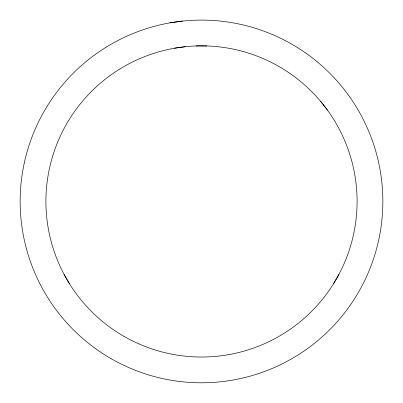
<?xml version="1.0" encoding="UTF-8"?>
<svg xmlns="http://www.w3.org/2000/svg" width="403" height="403" viewBox="0 0 403 403"><rect width="100%" height="100%" fill="white"/><g stroke="black" fill="none" stroke-linecap="round" stroke-linejoin="round"><path stroke-width="0.6" d="M333.447 283.893L338.878 274.488M170.011 22.85L182.544 21.087M174.484 48.219L185.234 46.708M196.07 45.947L206.93 45.947M320.687 101.435L327.377 109.989M64.122 274.488L69.553 283.893M110.825 358.499A181.35 181.35 0 0 0 382.85 201.445A181.35 181.35 0 0 0 110.825 44.39A181.35 181.35 0 0 0 110.825 358.499M123.706 336.188A155.588 155.588 0 0 0 357.088 201.445A155.588 155.588 0 0 0 123.706 66.702A155.588 155.588 0 0 0 123.706 336.188"/></g></svg>
